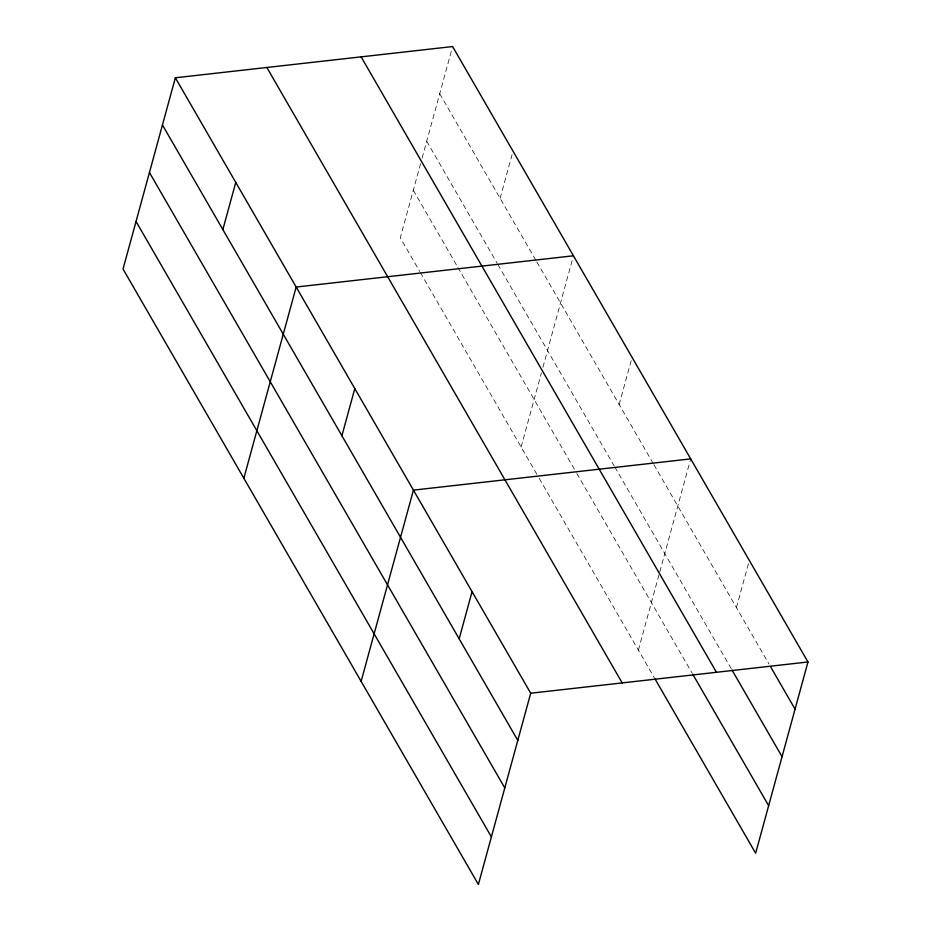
<?xml version="1.0" encoding="UTF-8"?>
<svg xmlns="http://www.w3.org/2000/svg" width="931" height="931" viewBox="0 0 931 931"><rect width="100%" height="100%" fill="white"/><g stroke="black" fill="none" stroke-linecap="round" stroke-linejoin="round"><path stroke-width="0.7" stroke-dasharray="4.66 3.49" d="M420.579 163.647L400.295 237.777L419.718 271.41M422.115 158.049L452.233 47.935M500.122 198.338L512.644 152.556M521.116 447.031L541.4 372.9M542.936 367.303L573.438 255.792M619.162 404.508L632.068 357.341M638.387 650.117L659.427 573.193M659.811 571.797L690.697 458.89M736.433 607.606L748.955 561.824M439.711 93.717L536.081 260.622M536.803 261.867L653.19 463.429M653.911 464.685L769.006 664.024M426.701 141.256L497.189 263.322M497.899 264.567L614.123 465.837M614.844 467.094L731.382 668.935M413.306 190.238L457.179 266.219M457.889 267.465L576.103 472.203M576.836 473.448L691.931 672.787M420.44 272.655L538.49 477.114M539.212 478.371L654.307 677.698"/><path stroke-width="1.4" d="M175.354 77.785L123.032 269.024L478.383 884.45L530.705 693.223L175.354 77.785L452.617 46.55L807.968 661.976L755.646 853.215L655.028 678.955M222.858 229.585L235.764 182.406M243.852 478.266L296.174 287.039L573.438 255.792M341.898 435.755L354.804 388.576M361.123 681.352L413.434 490.125L690.697 458.89M459.158 638.841L472.064 591.674M530.705 693.223L807.968 661.976M770.449 666.526L795.062 709.154M732.103 670.192L782.052 756.694M361.123 56.861L716.463 672.287M692.652 674.032L768.657 805.676M266.848 67.474L622.199 682.912M162.448 124.963L517.799 740.389M149.437 172.503L504.788 787.929M136.042 221.485L491.393 836.911"/></g></svg>
